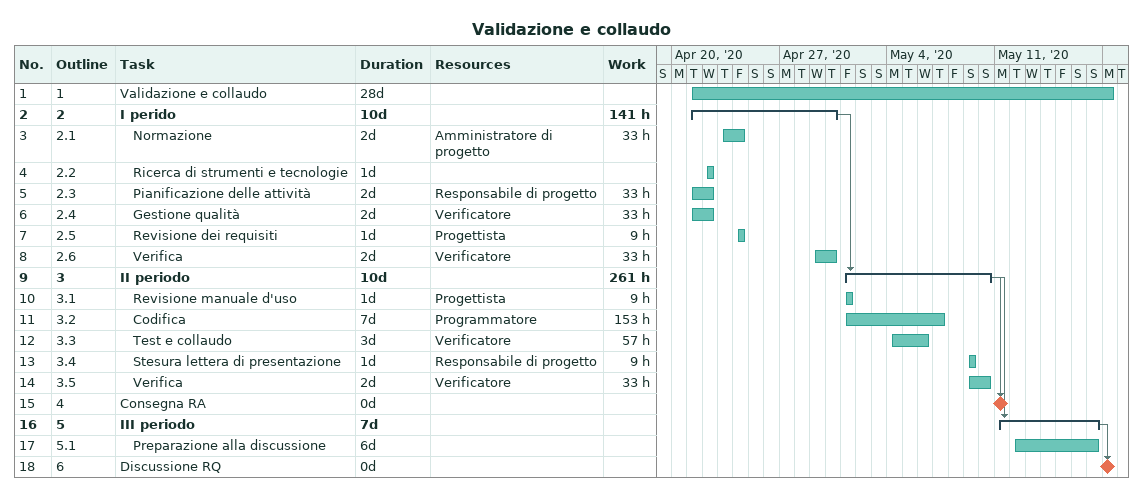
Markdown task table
Validazione e collaudo

| ID | WBS | Task | Duration | Start | Finish | Predecessors | Resources | Work (h) |
|---|---|---|---|---|---|---|---|---|
| 1 | 1 | Validazione e collaudo | 28d | 2020-04-21 | 2020-05-18 |  |  |  |
| 2 | 2 | **I perido** | 10d | 2020-04-21 | 2020-04-30 |  |  | 141 |
| 3 | 2.1 | Normazione | 2d | 2020-04-23 | 2020-04-24 |  | Amministratore di progetto | 33 |
| 4 | 2.2 | Ricerca di strumenti e tecnologie | 1d | 2020-04-22 | 2020-04-22 |  |  |  |
| 5 | 2.3 | Pianificazione delle attività | 2d | 2020-04-21 | 2020-04-22 |  | Responsabile di progetto | 33 |
| 6 | 2.4 | Gestione qualità | 2d | 2020-04-21 | 2020-04-22 |  | Verificatore | 33 |
| 7 | 2.5 | Revisione dei requisiti | 1d | 2020-04-24 | 2020-04-24 |  | Progettista | 9 |
| 8 | 2.6 | Verifica | 2d | 2020-04-29 | 2020-04-30 |  | Verificatore | 33 |
| 9 | 3 | **II periodo** | 10d | 2020-05-01 | 2020-05-10 | 2 |  | 261 |
| 10 | 3.1 | Revisione manuale d'uso | 1d | 2020-05-01 | 2020-05-01 |  | Progettista | 9 |
| 11 | 3.2 | Codifica | 7d | 2020-05-01 | 2020-05-07 |  | Programmatore | 153 |
| 12 | 3.3 | Test e collaudo | 3d | 2020-05-04 | 2020-05-06 |  | Verificatore | 57 |
| 13 | 3.4 | Stesura lettera di presentazione | 1d | 2020-05-09 | 2020-05-09 |  | Responsabile di progetto | 9 |
| 14 | 3.5 | Verifica | 2d | 2020-05-09 | 2020-05-10 |  | Verificatore | 33 |
| 15 | 4 | Consegna RA | 0d | 2020-05-11 | 2020-05-11 | 9 |  |  |
| 16 | 5 | **III periodo** | 7d | 2020-05-11 | 2020-05-17 | 9 |  |  |
| 17 | 5.1 | Preparazione alla discussione | 6d | 2020-05-12 | 2020-05-17 |  |  |  |
| 18 | 6 | Discussione RQ | 0d | 2020-05-18 | 2020-05-18 | 16 |  |  |
